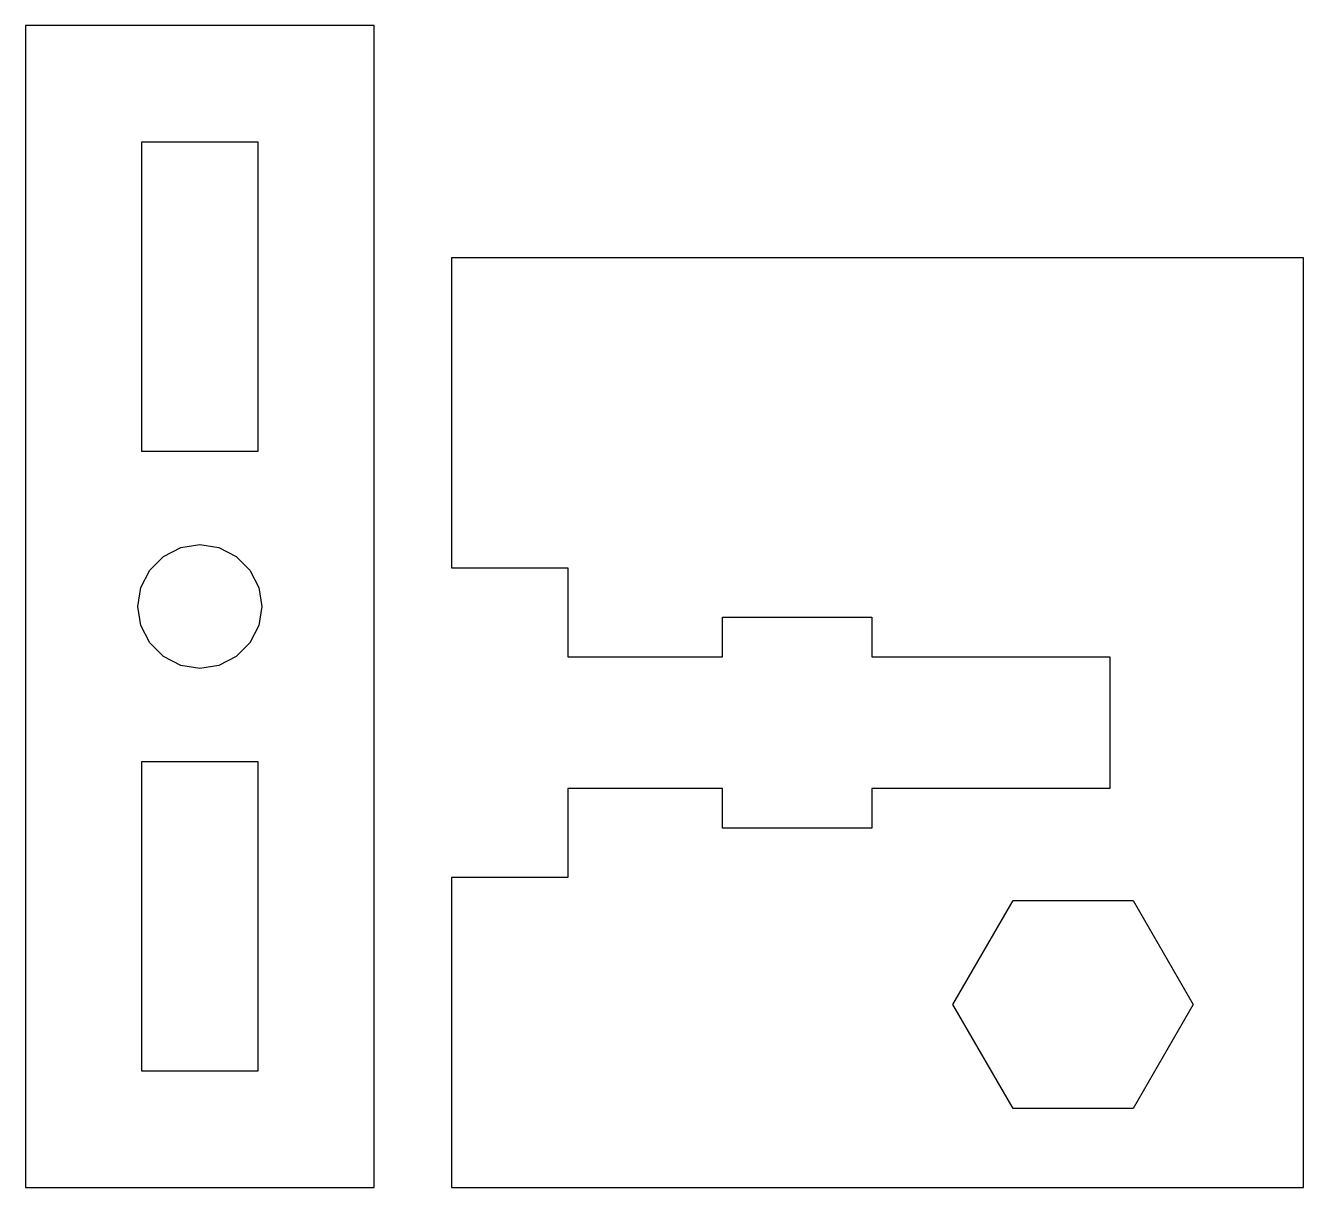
# Model space of a CAD drawing. Header units: metres. Extents: x 0 to 33, y 0 to 30.
import ezdxf

# ---------------------------------------------------------------- set-up
doc = ezdxf.new("R2010")
doc.units = ezdxf.units.M

msp = doc.modelspace()

# ---------------------------------------------------------------- linework, layer by layer
for p, q in [((9, 30), (0, 30)), ((0, 30), (0, 0)), ((9, 0), (9, 30)), ((3, 19), (3, 27)), ((3, 27), (6, 27)), ((6, 27), (6, 19)), ((33, 24), (11, 24)), ((11, 24), (11, 16)), ((33, 0), (33, 24)), ((6, 19), (3, 19)), ((3.55954, 16.2944), (4.00557, 16.5217)), ((4.00557, 16.5217), (4.5, 16.6)), ((4.5, 16.6), (4.99442, 16.5217)), ((4.99442, 16.5217), (5.44044, 16.2944)), ((3.20557, 15.9404), (3.55954, 16.2944)), ((5.44044, 16.2944), (5.79442, 15.9404)), ((2.9783, 15.4944), (3.20557, 15.9404)), ((5.79442, 15.9404), (6.02168, 15.4944)), ((11, 16), (14, 16)), ((14, 16), (14, 13.7)), ((2.89999, 15), (2.9783, 15.4944)), ((6.02168, 15.4944), (6.09999, 15)), ((2.9783, 14.5056), (2.89999, 15)), ((6.09999, 15), (6.02168, 14.5056)), ((18, 13.7), (18, 14.725)), ((18, 14.725), (21.85, 14.725)), ((21.85, 14.725), (21.85, 13.7)), ((3.20557, 14.0595), (2.9783, 14.5056)), ((6.02168, 14.5056), (5.79442, 14.0595)), ((3.55954, 13.7056), (3.20557, 14.0595)), ((5.79442, 14.0595), (5.44044, 13.7056)), ((4.00557, 13.4783), (3.55954, 13.7056)), ((5.44044, 13.7056), (4.99442, 13.4783)), ((14, 13.7), (18, 13.7)), ((21.85, 13.7), (28, 13.7)), ((28, 13.7), (28, 10.3)), ((4.5, 13.4), (4.00557, 13.4783)), ((4.99442, 13.4783), (4.5, 13.4)), ((3, 3), (3, 11)), ((3, 11), (6, 11)), ((6, 11), (6, 3)), ((18, 10.3), (14, 10.3)), ((14, 10.3), (14, 8)), ((18, 9.27501), (18, 10.3)), ((28, 10.3), (21.85, 10.3)), ((21.85, 10.3), (21.85, 9.27501)), ((21.85, 9.27501), (18, 9.27501)), ((14, 8), (11, 8)), ((11, 8), (11, 0)), ((23.95, 4.72499), (25.5, 7.40967)), ((25.5, 7.40967), (28.6, 7.40967)), ((28.6, 7.40967), (30.15, 4.72499)), ((25.5, 2.04031), (23.95, 4.72499)), ((30.15, 4.72499), (28.6, 2.04031)), ((6, 3), (3, 3)), ((28.6, 2.04031), (25.5, 2.04031)), ((0, 0), (9, 0)), ((11, 0), (33, 0))]:
    msp.add_line(p, q)

doc.saveas('drawing.dxf')
